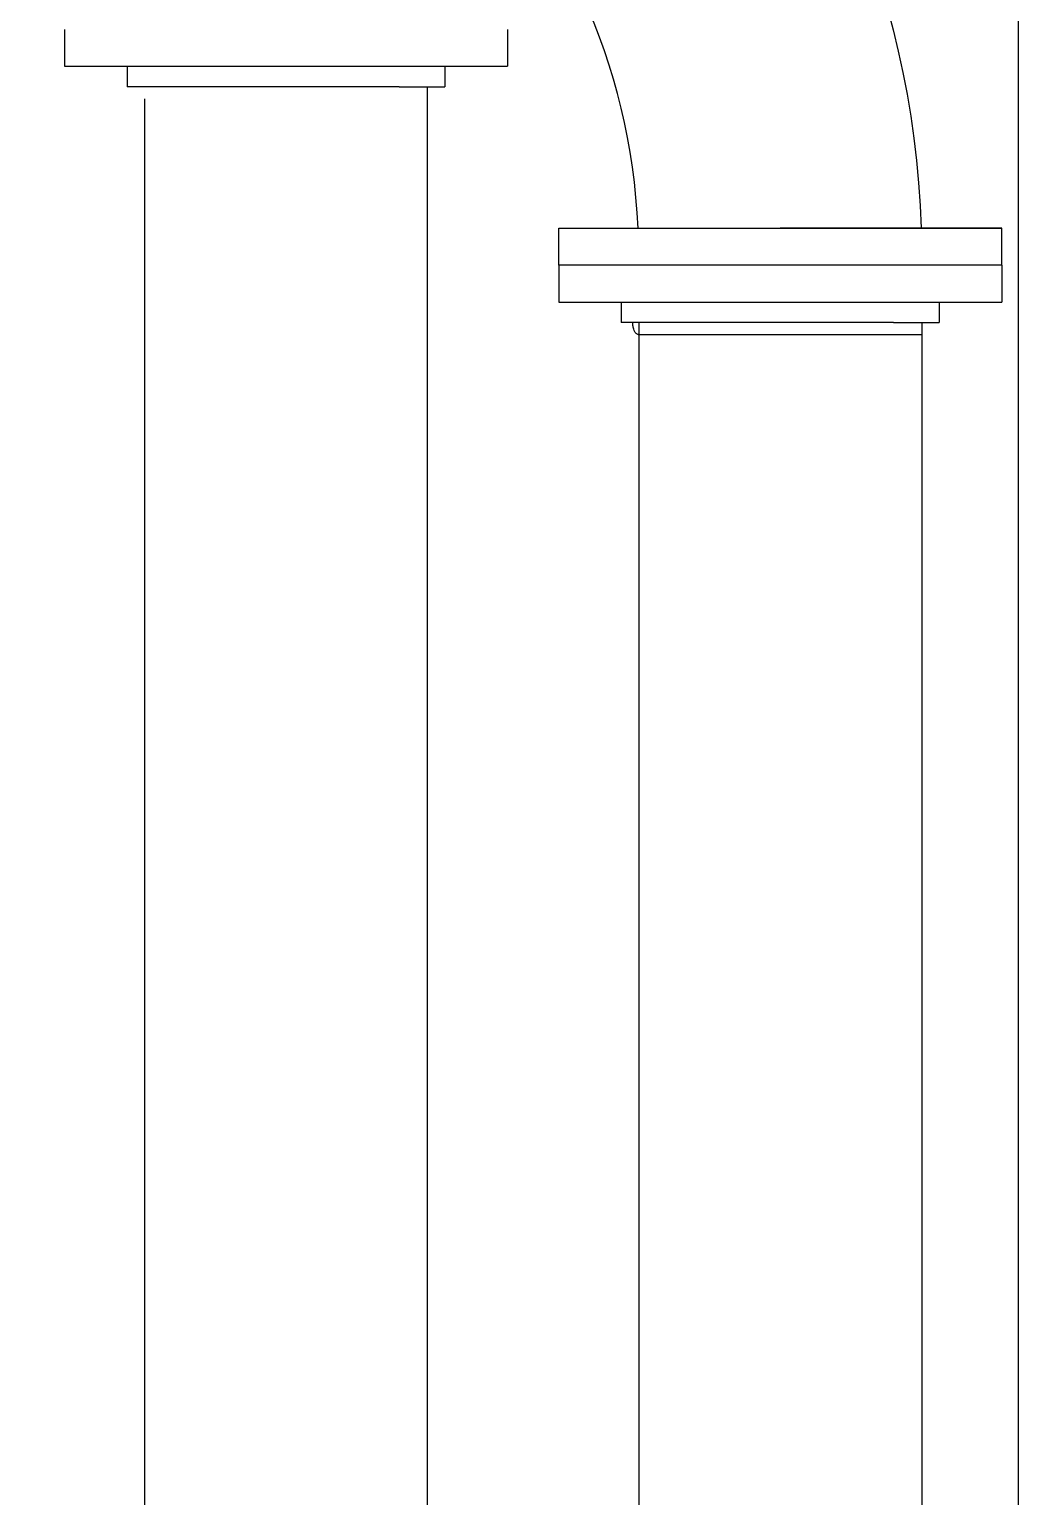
# Model space of a CAD drawing. Header units: metres. Extents: x 0 to 63075, y 0 to 44550.
# Drawn here: x 38800 to 39566, y 32289 to 33425 of the extents above; entities that cross this region are included whole.
import ezdxf

# ---------------------------------------------------------------- set-up
doc = ezdxf.new("R2010")
doc.units = ezdxf.units.M
doc.header["$LTSCALE"] = 75
doc.layers.add('SDM', color=7, linetype='Continuous')
doc.layers.add('SL1', color=8, linetype='Continuous')

# ---------------------------------------------------------------- blocks, each defined once
blk = doc.blocks.new('A$C9d969d0d')
at = {"layer": 'SL1', "extrusion": (2.28848e-17, 1, 0)}
for p, q in [((20423.3, 3554.6), (20423.3, 5291.1)), ((19684.6, 4727.1), (19684.6, 4698.5)), ((20027.5, 4727.1), (20027.5, 4698.5)), ((19684.6, 4698.5), (19978.2, 4698.5)), ((19733, 4698.5), (19733, 4682.7)), ((19978.2, 4698.5), (20027.5, 4698.5)), ((19979, 4698.5), (19979, 4682.7)), ((19943.7, 4682.7), (19733, 4682.7)), ((19943.7, 4682.7), (19979, 4682.7)), ((19965.5, 4682.7), (19965.5, 2906.2)), ((19746.5, 4673.2), (19746.5, 2843)), ((20067.3, 4573.2), (20067.3, 4573.2)), ((20067.3, 4544.6), (20067.3, 4573.2)), ((20067.3, 4573.2), (20238.8, 4573.2)), ((20067.3, 4573.2), (20238.8, 4573.2)), ((20238.8, 4573.2), (20410.2, 4573.2)), ((20410.2, 4573.2), (20238.8, 4573.2)), ((20410.2, 4573.2), (20410.2, 4573.2)), ((20410.2, 4544.6), (20410.2, 4573.2)), ((20410.2, 4544.6), (20067.3, 4544.6)), ((20067.3, 4544.6), (20067.3, 4516)), ((20410.2, 4544.6), (20410.2, 4516)), ((20067.3, 4516), (20361, 4516)), ((20115.7, 4516), (20115.7, 4500.2)), ((20361, 4516), (20410.2, 4516)), ((20361.8, 4516), (20361.8, 4500.2)), ((20326.5, 4500.2), (20115.7, 4500.2)), ((20129.2, 4500.2), (20129.2, 2843)), ((20326.5, 4500.2), (20361.8, 4500.2)), ((20348.3, 4500.2), (20348.3, 2843))]:
    blk.add_line(p, q, dxfattribs=at)
at = {"layer": 'SL1', "extrusion": (0, 0, -1)}
blk.add_arc((-19633.8, 4549.6), 714.5, 91.8907, 178.1093, dxfattribs=at)
at = {"layer": 'SL1'}
blk.add_arc((19633.8, 4549.6), 495.5, 2.7273, 87.2727, dxfattribs=at)
for points in [[(19965.5, 4673.2), (19965.5, 4673.2), (19965.5, 4673.2), (19965.5, 4673.2)], [(20348.3, 4490.7), (20348.3, 4490.7), (20348.3, 4490.7), (20348.3, 4490.7)]]:
    blk.add_open_spline(points, degree=3, dxfattribs=at)
for points, knots in [([(20129.2, 4490.7), (20129.2, 4490.7), (20129.2, 4490.7), (20129.2, 4490.7), (20129.2, 4490.7), (20129.1, 4490.7), (20129.1, 4490.7), (20128.8, 4490.7), (20128.6, 4490.8), (20128.2, 4490.9), (20127.9, 4491.1), (20127.4, 4491.4), (20127.2, 4491.6), (20126.6, 4492.2), (20126.4, 4492.6), (20125.8, 4493.6), (20125.5, 4494.3), (20125, 4495.9), (20124.8, 4496.9), (20124.5, 4498.6), (20124.5, 4499.4), (20124.5, 4500.2)], [366.985992, 366.985992, 366.985992, 366.985992, 366.986401, 366.986401, 367.036052, 367.036052, 367.228236, 367.228236, 367.808164, 367.808164, 368.63283, 368.63283, 369.632512, 369.632512, 371.040471, 371.040471, 373.186041, 373.186041, 376.100088, 376.100088, 378.50079, 378.50079, 378.50079, 378.50079]), ([(20348.3, 4490.7), (20348.3, 4490.7), (20348.3, 4490.7), (20348.3, 4490.7), (20348.3, 4490.7), (20348.3, 4490.7), (20348.3, 4490.7), (20348.2, 4490.7), (20348.2, 4490.7), (20347.8, 4490.7), (20347.5, 4490.7), (20346.5, 4490.7), (20345.8, 4490.7), (20344.3, 4490.7), (20343.4, 4490.7), (20341.4, 4490.7), (20340.2, 4490.7), (20337.7, 4490.7), (20336.3, 4490.7), (20333.3, 4490.7), (20331.6, 4490.7), (20328.1, 4490.7), (20326.3, 4490.7), (20323.3, 4490.7), (20322.3, 4490.7), (20319.8, 4490.7), (20318.4, 4490.7), (20314.6, 4490.7), (20312.3, 4490.7), (20307.5, 4490.7), (20305.1, 4490.7), (20299.9, 4490.7), (20297.3, 4490.7), (20291.9, 4490.7), (20289.1, 4490.7), (20283.4, 4490.7), (20280.5, 4490.7), (20276.1, 4490.7), (20274.6, 4490.7), (20271.6, 4490.7), (20270.1, 4490.7), (20265.5, 4490.7), (20262.4, 4490.7), (20256.3, 4490.7), (20253.1, 4490.7), (20246.9, 4490.7), (20243.7, 4490.7), (20237.4, 4490.7), (20234.2, 4490.7), (20229.5, 4490.7), (20228, 4490.7), (20224.8, 4490.7), (20223.3, 4490.7), (20218.6, 4490.7), (20215.5, 4490.7), (20209.4, 4490.7), (20206.3, 4490.7), (20200.4, 4490.7), (20197.4, 4490.7), (20191.7, 4490.7), (20188.8, 4490.7), (20183.3, 4490.7), (20180.6, 4490.7), (20175.4, 4490.7), (20172.8, 4490.7), (20167.9, 4490.7), (20165.5, 4490.7), (20161, 4490.7), (20158.8, 4490.7), (20154.6, 4490.7), (20152.6, 4490.7), (20148.9, 4490.7), (20147.1, 4490.7), (20143.8, 4490.7), (20142.3, 4490.7), (20139.4, 4490.7), (20138.1, 4490.7), (20135.8, 4490.7), (20134.8, 4490.7), (20133, 4490.7), (20132.2, 4490.7), (20130.9, 4490.7), (20130.4, 4490.7), (20129.6, 4490.7), (20129.4, 4490.7), (20129.3, 4490.7), (20129.3, 4490.7), (20129.2, 4490.7), (20129.2, 4490.7), (20129.2, 4490.7), (20129.2, 4490.7), (20129.2, 4490.7), (20129.2, 4490.7), (20129.2, 4490.7), (20129.2, 4490.7), (20129.2, 4490.7)], [23.186464, 23.186464, 23.186464, 23.186464, 23.213327, 23.213327, 23.789432, 23.789432, 25.517794, 25.517794, 30.70412, 30.70412, 40.164889, 40.164889, 49.621631, 49.621631, 59.078377, 59.078377, 68.535125, 68.535125, 77.99187, 77.99187, 87.448618, 87.448618, 96.905365, 96.905365, 101.630561, 101.630561, 108.090595, 108.090595, 117.550326, 117.550326, 127.00707, 127.00707, 136.463817, 136.463817, 145.920564, 145.920564, 155.377312, 155.377312, 160.102508, 160.102508, 164.829855, 164.829855, 174.290916, 174.290916, 183.747658, 183.747658, 193.204404, 193.204404, 202.661151, 202.661151, 207.386347, 207.386347, 212.113696, 212.113696, 221.574755, 221.574755, 231.031496, 231.031496, 240.488243, 240.488243, 249.94499, 249.94499, 259.401737, 259.401737, 268.858484, 268.858484, 278.31523, 278.31523, 287.771977, 287.771977, 297.228723, 297.228723, 306.685471, 306.685471, 316.142218, 316.142218, 325.598965, 325.598965, 335.055712, 335.055712, 344.512459, 344.512459, 353.96918, 353.96918, 363.425927, 363.425927, 365.78813, 365.78813, 366.673913, 366.673913, 366.839996, 366.839996, 366.964557, 366.964557, 366.967788, 366.967788, 366.967788, 366.967788])]:
    blk.add_open_spline(points, degree=3, knots=knots, dxfattribs=at)

msp = doc.modelspace()

# ---------------------------------------------------------------- block references
at = {"layer": 'SDM'}
msp.add_blockref('A$C9d969d0d', (19142.7, 28697.6), dxfattribs=at)

doc.saveas('drawing.dxf')
